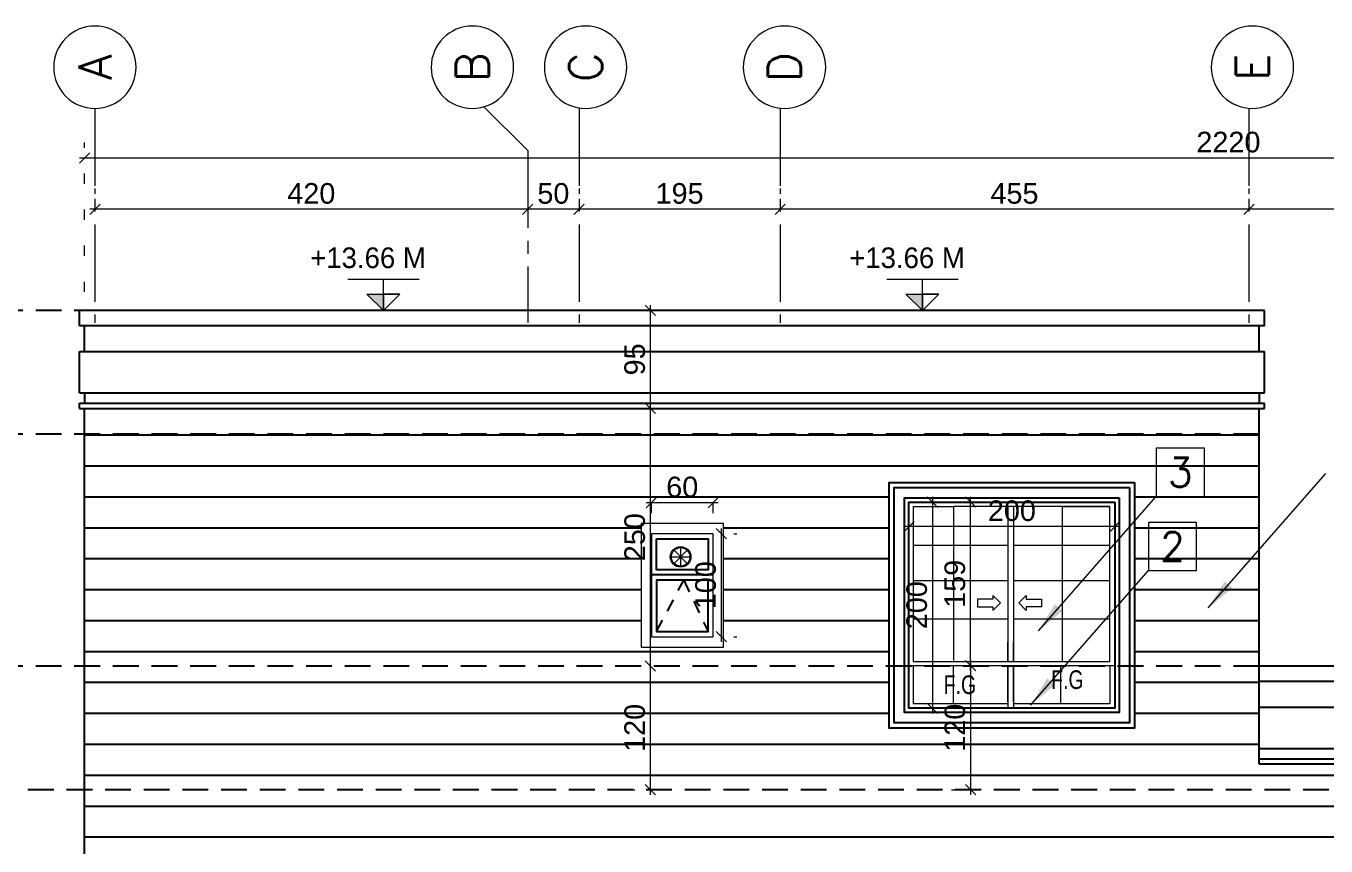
# Model space of a CAD drawing. Header units: millimetres. Extents: x -11627 to -10952, y 10244 to 10588.
# Drawn here: x -11038.59 to -11025.97, y 10402.37 to 10410.33 of the extents above; entities that cross this region are included whole.
import ezdxf
from ezdxf.enums import TextEntityAlignment as Align

# ---------------------------------------------------------------- set-up
doc = ezdxf.new("R2010")
doc.units = ezdxf.units.MM
doc.header["$PDMODE"] = 35
for name, pattern in [('DOT', [0.25, 0, -0.25]), ('GROUND FLOOR XREF - option 3$0$FATHER FR$0$CENTER2', [1.125, 0.75, -0.125, 0.125, -0.125]), ('HIDDEN', [0.375, 0.25, -0.125]), ('HIDDEN2', [0.1875, 0.125, -0.0625])]:
    doc.linetypes.add(name, pattern=pattern)
doc.layers.get('0').update_dxf_attribs({"lineweight": 5})
doc.layers.get('DEFPOINTS').update_dxf_attribs({"lineweight": 5})
for name, color, linetype in [('A-ARROW', 1, 'Continuous'), ('A-ELEV 01', 7, 'Continuous'), ('A-ELEV FAR', 8, 'Continuous'), ('A-ELEV MOULDING', 15, 'Continuous'), ('A-ELEV WINDOW', 150, 'Continuous'), ('A-REFLECT UP', 8, 'HIDDEN'), ('glass', 128, 'Continuous'), ('INSERT TEXT', 1, 'Continuous')]:
    doc.layers.add(name, color=color, linetype=linetype)
for name, color, linetype, lineweight in [('A-AXIS LINE', 8, 'GROUND FLOOR XREF - option 3$0$FATHER FR$0$CENTER2', 0), ('A-AXIS TEXT', 54, 'Continuous', 9), ('A-GEN DIMS INTERNAL', 86, 'Continuous', 5), ('A-LEVEL TAG', 23, 'Continuous', 9), ('A-TEXT', 3, 'Continuous', 13), ('elev.', 42, 'Continuous', 5), ('Notes', 32, 'Continuous', 5)]:
    doc.layers.add(name, color=color, linetype=linetype, lineweight=lineweight)
doc.styles.add('Axis-Circle', font='ROMANS.shx', dxfattribs={"height": 0.4})
doc.styles.add('EUROROMAN', font='eur_____.pfb', dxfattribs={"width": 0.8, "height": 0.2})
doc.styles.add('Finish-Square', font='ROMANS.shx', dxfattribs={"height": 0.2})
doc.styles.add('GROUND FLOOR XREF - option 3$0$STYLE1', font='arial.ttf', dxfattribs={"height": 0.2})
doc.styles.add('SIMPLEX', font='romans.shx', dxfattribs={"width": 0.75})
doc.dimstyles.new('D100', dxfattribs={"dimtxt": 0.2, "dimasz": 0.1, "dimexe": 0.18, "dimexo": 0.0625, "dimgap": 0.1, "dimtad": 1, "dimzin": 0, "dimdsep": 46, "dimtxsty": 'SIMPLEX', "dimblk": 'DOT1', "dimcen": 0.1, "dimse1": 1, "dimse2": 1, "dimclrd": 256, "dimclre": 256, "dimclrt": 256, "dimadec": 0, "dimazin": 0, "dimtfac": 5, "dimtix": 1, "dimtmove": 2, "dimatfit": 3, "dimfxl": 1, "dimtolj": 1, "dimtzin": 0, "dimlwd": -1, "dimlwe": -1, "dimarcsym": 0})
doc.dimstyles.new('DIM 100', dxfattribs={"dimtxt": 0.2, "dimasz": 0.1, "dimexe": 0.15, "dimexo": 0.2, "dimgap": 0.05, "dimtad": 1, "dimdec": 0, "dimlfac": 100, "dimzin": 1, "dimdsep": 46, "dimtxsty": 'GROUND FLOOR XREF - option 3$0$STYLE1', "dimblk": 'OBLIQUE', "dimcen": 0.02, "dimdle": 0.05, "dimclrd": 256, "dimclre": 6, "dimclrt": 3, "dimadec": 1, "dimazin": 0, "dimtfac": 0.9, "dimtdec": 0, "dimtix": 1, "dimtofl": 0, "dimtmove": 2, "dimatfit": 3, "dimldrblk": 'ARCHTICK', "dimfxl": 1, "dimtolj": 1, "dimtzin": 12, "dimlwd": -1, "dimlwe": -1, "dimarcsym": 0})

# ---------------------------------------------------------------- blocks, each defined once
blk = doc.blocks.new('_Oblique')
at = {"color": 0, "linetype": 'ByBlock', "lineweight": -2}
blk.add_line((-0.5, -0.5), (0.5, 0.5), dxfattribs=at)
blk = doc.blocks.new('*D187')
at = {"layer": 'A-GEN DIMS INTERNAL', "transparency": 16777216}
blk.add_line((-11032.529, 10402.87), (-11032.529, 10404.17), dxfattribs=at)
at = {"layer": 'A-GEN DIMS INTERNAL', "color": 6, "linetype": 'DOT', "transparency": 16777216}
for p, q in [((-11032.329, 10404.12), (-11032.379, 10404.12)), ((-11032.729, 10402.92), (-11032.679, 10402.92))]:
    blk.add_line(p, q, dxfattribs=at)
at = {"layer": 'DEFPOINTS', "color": 0, "transparency": 16777216}
for p in [(-11032.529, 10404.12, 5.562), (-11032.529, 10404.12), (-11032.529, 10402.92, -5.562)]:
    blk.add_point(p, dxfattribs=at)
at = {"layer": 'A-GEN DIMS INTERNAL', "transparency": 16777216, "xscale": 0.1, "yscale": 0.1, "zscale": 0.1}
for p, rotation in [((-11032.529, 10404.12), 90), ((-11032.529, 10402.92), 270)]:
    blk.add_blockref('_Oblique', p, dxfattribs=dict(at, rotation=rotation))
at = {"layer": 'A-GEN DIMS INTERNAL', "color": 3, "transparency": 16777216, "insert": (-11032.681, 10403.52), "char_height": 0.2, "attachment_point": 5, "rotation": 90, "style": 'GROUND FLOOR XREF - option 3$0$STYLE1'}
blk.add_mtext('\\A1;120', dxfattribs=at)
blk = doc.blocks.new('_ArchTick')
at = {"color": 0, "linetype": 'ByBlock', "const_width": 0.15}
blk.add_lwpolyline([(-0.5, -0.5), (0.5, 0.5)], dxfattribs=at)
blk = doc.blocks.new('*D188')
at = {"layer": 'A-GEN DIMS INTERNAL', "color": 6, "linetype": 'DOT', "transparency": 16777216}
for p, q in [((-11032.729, 10406.62), (-11032.679, 10406.62)), ((-11032.729, 10404.12), (-11032.679, 10404.12))]:
    blk.add_line(p, q, dxfattribs=at)
at = {"layer": 'A-GEN DIMS INTERNAL', "transparency": 16777216}
blk.add_line((-11032.529, 10404.07), (-11032.529, 10406.67), dxfattribs=at)
at = {"layer": 'DEFPOINTS', "color": 0, "transparency": 16777216}
for p in [(-11032.529, 10406.62, 5.561), (-11032.529, 10406.62), (-11032.529, 10404.12, 5.562)]:
    blk.add_point(p, dxfattribs=at)
at = {"layer": 'A-GEN DIMS INTERNAL', "transparency": 16777216, "xscale": 0.1, "yscale": 0.1, "zscale": 0.1}
for p, rotation in [((-11032.529, 10406.62), 90), ((-11032.529, 10404.12), 270)]:
    blk.add_blockref('_Oblique', p, dxfattribs=dict(at, rotation=rotation))
at = {"layer": 'A-GEN DIMS INTERNAL', "color": 3, "transparency": 16777216, "insert": (-11032.681, 10405.37), "char_height": 0.2, "attachment_point": 5, "rotation": 90, "style": 'GROUND FLOOR XREF - option 3$0$STYLE1'}
blk.add_mtext('\\A1;250', dxfattribs=at)
blk = doc.blocks.new('*D189')
at = {"layer": 'A-GEN DIMS INTERNAL', "color": 6, "linetype": 'DOT', "transparency": 16777216}
for p, q in [((-11032.729, 10407.57), (-11032.679, 10407.57)), ((-11032.729, 10406.62), (-11032.679, 10406.62))]:
    blk.add_line(p, q, dxfattribs=at)
at = {"layer": 'A-GEN DIMS INTERNAL', "transparency": 16777216}
blk.add_line((-11032.529, 10406.57), (-11032.529, 10407.62), dxfattribs=at)
at = {"layer": 'DEFPOINTS', "color": 0, "transparency": 16777216}
for p in [(-11032.529, 10407.57, 5.562), (-11032.529, 10407.57), (-11032.529, 10406.62)]:
    blk.add_point(p, dxfattribs=at)
at = {"layer": 'A-GEN DIMS INTERNAL', "transparency": 16777216, "xscale": 0.1, "yscale": 0.1, "zscale": 0.1}
for p, rotation in [((-11032.529, 10407.57), 90), ((-11032.529, 10406.62), 270)]:
    blk.add_blockref('_Oblique', p, dxfattribs=dict(at, rotation=rotation))
at = {"layer": 'A-GEN DIMS INTERNAL', "color": 3, "transparency": 16777216, "insert": (-11032.681, 10407.095), "char_height": 0.2, "attachment_point": 5, "rotation": 90, "style": 'GROUND FLOOR XREF - option 3$0$STYLE1'}
blk.add_mtext('\\A1;95', dxfattribs=at)
blk = doc.blocks.new('LVL')
for p, q in [((-0.627, 0.301), (0.066, 0.301)), ((-0.28, 0), (-0.28, 0.301)), ((-0.121, 0.159), (-0.44, 0.159)), ((-0.28, 0), (-0.44, 0.159)), ((-0.28, 0), (-0.121, 0.159))]:
    blk.add_line(p, q)
blk.add_lwpolyline([(-0.44, 0.159), (-0.28, 0.159), (-0.28, 0), (-0.44, 0.159)])
blk.add_solid([(-0.121, 0.159), (-0.28, 0.159), (-0.28, 0)])
blk = doc.blocks.new('*D219')
at = {"layer": 'A-GEN DIMS INTERNAL', "color": 6, "linetype": 'DOT', "transparency": 16777216}
for p, q in [((-11032.52, 10405.604), (-11032.52, 10405.854)), ((-11031.92, 10405.604), (-11031.92, 10405.854))]:
    blk.add_line(p, q, dxfattribs=at)
at = {"layer": 'A-GEN DIMS INTERNAL', "transparency": 16777216}
blk.add_line((-11031.87, 10405.704), (-11032.57, 10405.704), dxfattribs=at)
at = {"layer": 'DEFPOINTS', "color": 0, "transparency": 16777216}
for p in [(-11032.52, 10405.704), (-11032.52, 10405.404, 0), (-11031.92, 10405.404, 0)]:
    blk.add_point(p, dxfattribs=at)
at = {"layer": 'A-GEN DIMS INTERNAL', "transparency": 16777216, "xscale": 0.1, "yscale": 0.1, "zscale": 0.1, "rotation": 180}
blk.add_blockref('_Oblique', (-11032.52, 10405.704), dxfattribs=at)
at = {"layer": 'A-GEN DIMS INTERNAL', "transparency": 16777216, "xscale": 0.1, "yscale": 0.1, "zscale": 0.1}
blk.add_blockref('_Oblique', (-11031.92, 10405.704), dxfattribs=at)
at = {"layer": 'A-GEN DIMS INTERNAL', "color": 3, "transparency": 16777216, "insert": (-11032.22, 10405.856), "char_height": 0.2, "attachment_point": 5, "style": 'GROUND FLOOR XREF - option 3$0$STYLE1'}
blk.add_mtext('\\A1;60', dxfattribs=at)
blk = doc.blocks.new('*D220')
at = {"layer": 'A-GEN DIMS INTERNAL', "transparency": 16777216}
blk.add_line((-11031.841, 10405.454), (-11031.841, 10404.354), dxfattribs=at)
at = {"layer": 'A-GEN DIMS INTERNAL', "color": 6, "linetype": 'DOT', "transparency": 16777216}
for p, q in [((-11031.72, 10405.404), (-11031.691, 10405.404)), ((-11031.72, 10404.404), (-11031.691, 10404.404))]:
    blk.add_line(p, q, dxfattribs=at)
at = {"layer": 'DEFPOINTS', "color": 0, "transparency": 16777216}
for p in [(-11031.92, 10405.404), (-11031.92, 10404.404), (-11031.841, 10404.404)]:
    blk.add_point(p, dxfattribs=at)
at = {"layer": 'A-GEN DIMS INTERNAL', "transparency": 16777216, "xscale": 0.1, "yscale": 0.1, "zscale": 0.1}
for p, rotation in [((-11031.841, 10405.404), 90), ((-11031.841, 10404.404), 270)]:
    blk.add_blockref('_Oblique', p, dxfattribs=dict(at, rotation=rotation))
at = {"layer": 'A-GEN DIMS INTERNAL', "color": 3, "transparency": 16777216, "insert": (-11031.993, 10404.904), "char_height": 0.2, "attachment_point": 5, "rotation": 90, "style": 'GROUND FLOOR XREF - option 3$0$STYLE1'}
blk.add_mtext('\\A1;100', dxfattribs=at)
blk = doc.blocks.new('Axis-Circle')
at = {"color": 0}
blk.add_circle((0, 0), 0.4, dxfattribs=at)
at = {"color": 4, "style": 'Axis-Circle'}
blk.add_attdef('NO', text='', height=0.32, dxfattribs=at).set_placement((0, 0), align=Align.MIDDLE_CENTER)
blk = doc.blocks.new('*D221')
at = {"layer": 'A-GEN DIMS INTERNAL', "color": 6, "linetype": 'DOT', "transparency": 16777216}
for p, q in [((-11038.02, 10407.749), (-11038.02, 10409.2)), ((-11015.82, 10407.749), (-11015.82, 10409.2))]:
    blk.add_line(p, q, dxfattribs=at)
at = {"layer": 'A-GEN DIMS INTERNAL', "transparency": 16777216}
blk.add_line((-11038.07, 10409.05), (-11015.77, 10409.05), dxfattribs=at)
at = {"layer": 'DEFPOINTS', "color": 0, "transparency": 16777216}
for p in [(-11015.82, 10409.05), (-11038.02, 10407.549), (-11015.82, 10407.549)]:
    blk.add_point(p, dxfattribs=at)
at = {"layer": 'A-GEN DIMS INTERNAL', "transparency": 16777216, "xscale": 0.1, "yscale": 0.1, "zscale": 0.1, "rotation": 180}
blk.add_blockref('_Oblique', (-11038.02, 10409.05), dxfattribs=at)
at = {"layer": 'A-GEN DIMS INTERNAL', "transparency": 16777216, "xscale": 0.1, "yscale": 0.1, "zscale": 0.1}
blk.add_blockref('_Oblique', (-11015.82, 10409.05), dxfattribs=at)
at = {"layer": 'A-GEN DIMS INTERNAL', "color": 3, "transparency": 16777216, "insert": (-11026.92, 10409.202), "char_height": 0.2, "attachment_point": 5, "style": 'GROUND FLOOR XREF - option 3$0$STYLE1'}
blk.add_mtext('\\A1;2220', dxfattribs=at)
blk = doc.blocks.new('*D224')
at = {"layer": 'A-GEN DIMS INTERNAL', "color": 6, "linetype": 'DOT', "transparency": 16777216}
for p, q in [((-11026.721, 10408.752), (-11026.721, 10408.702)), ((-11022.521, 10408.752), (-11022.521, 10408.702))]:
    blk.add_line(p, q, dxfattribs=at)
at = {"layer": 'A-GEN DIMS INTERNAL', "transparency": 16777216}
blk.add_line((-11022.471, 10408.552), (-11026.771, 10408.552), dxfattribs=at)
at = {"layer": 'DEFPOINTS', "color": 0, "transparency": 16777216}
for p in [(-11026.721, 10408.552), (-11026.721, 10408.552), (-11022.521, 10408.552)]:
    blk.add_point(p, dxfattribs=at)
at = {"layer": 'A-GEN DIMS INTERNAL', "transparency": 16777216, "xscale": 0.1, "yscale": 0.1, "zscale": 0.1, "rotation": 180}
blk.add_blockref('_Oblique', (-11026.721, 10408.552), dxfattribs=at)
at = {"layer": 'A-GEN DIMS INTERNAL', "transparency": 16777216, "xscale": 0.1, "yscale": 0.1, "zscale": 0.1}
blk.add_blockref('_Oblique', (-11022.521, 10408.552), dxfattribs=at)
at = {"layer": 'A-GEN DIMS INTERNAL', "color": 3, "transparency": 16777216, "insert": (-11024.621, 10408.704), "char_height": 0.2, "attachment_point": 5, "style": 'GROUND FLOOR XREF - option 3$0$STYLE1'}
blk.add_mtext('\\A1;420', dxfattribs=at)
blk = doc.blocks.new('*D225')
at = {"layer": 'A-GEN DIMS INTERNAL', "color": 6, "linetype": 'DOT', "transparency": 16777216}
for p, q in [((-11031.27, 10408.752), (-11031.27, 10408.702)), ((-11026.721, 10408.752), (-11026.721, 10408.702))]:
    blk.add_line(p, q, dxfattribs=at)
at = {"layer": 'A-GEN DIMS INTERNAL', "transparency": 16777216}
blk.add_line((-11026.671, 10408.552), (-11031.32, 10408.552), dxfattribs=at)
at = {"layer": 'DEFPOINTS', "color": 0, "transparency": 16777216}
for p in [(-11031.27, 10408.552), (-11031.27, 10408.552), (-11026.721, 10408.552)]:
    blk.add_point(p, dxfattribs=at)
at = {"layer": 'A-GEN DIMS INTERNAL', "transparency": 16777216, "xscale": 0.1, "yscale": 0.1, "zscale": 0.1, "rotation": 180}
blk.add_blockref('_Oblique', (-11031.27, 10408.552), dxfattribs=at)
at = {"layer": 'A-GEN DIMS INTERNAL', "transparency": 16777216, "xscale": 0.1, "yscale": 0.1, "zscale": 0.1}
blk.add_blockref('_Oblique', (-11026.721, 10408.552), dxfattribs=at)
at = {"layer": 'A-GEN DIMS INTERNAL', "color": 3, "transparency": 16777216, "insert": (-11028.996, 10408.704), "char_height": 0.2, "attachment_point": 5, "style": 'GROUND FLOOR XREF - option 3$0$STYLE1'}
blk.add_mtext('\\A1;455', dxfattribs=at)
blk = doc.blocks.new('*D226')
at = {"layer": 'A-GEN DIMS INTERNAL', "color": 6, "linetype": 'DOT', "transparency": 16777216}
for p, q in [((-11033.221, 10408.752), (-11033.221, 10408.702)), ((-11031.27, 10408.752), (-11031.27, 10408.702))]:
    blk.add_line(p, q, dxfattribs=at)
at = {"layer": 'A-GEN DIMS INTERNAL', "transparency": 16777216}
blk.add_line((-11031.22, 10408.552), (-11033.271, 10408.552), dxfattribs=at)
at = {"layer": 'DEFPOINTS', "color": 0, "transparency": 16777216}
for p in [(-11033.221, 10408.552), (-11033.221, 10408.552), (-11031.27, 10408.552)]:
    blk.add_point(p, dxfattribs=at)
at = {"layer": 'A-GEN DIMS INTERNAL', "transparency": 16777216, "xscale": 0.1, "yscale": 0.1, "zscale": 0.1, "rotation": 180}
blk.add_blockref('_Oblique', (-11033.221, 10408.552), dxfattribs=at)
at = {"layer": 'A-GEN DIMS INTERNAL', "transparency": 16777216, "xscale": 0.1, "yscale": 0.1, "zscale": 0.1}
blk.add_blockref('_Oblique', (-11031.27, 10408.552), dxfattribs=at)
at = {"layer": 'A-GEN DIMS INTERNAL', "color": 3, "transparency": 16777216, "insert": (-11032.246, 10408.704), "char_height": 0.2, "attachment_point": 5, "style": 'GROUND FLOOR XREF - option 3$0$STYLE1'}
blk.add_mtext('\\A1;195', dxfattribs=at)
blk = doc.blocks.new('*D227')
at = {"layer": 'A-GEN DIMS INTERNAL', "color": 6, "linetype": 'DOT', "transparency": 16777216}
for p, q in [((-11033.72, 10408.752), (-11033.72, 10408.702)), ((-11033.221, 10408.752), (-11033.221, 10408.702))]:
    blk.add_line(p, q, dxfattribs=at)
at = {"layer": 'A-GEN DIMS INTERNAL', "transparency": 16777216}
blk.add_line((-11033.171, 10408.552), (-11033.77, 10408.552), dxfattribs=at)
at = {"layer": 'DEFPOINTS', "color": 0, "transparency": 16777216}
for p in [(-11033.72, 10408.552), (-11033.72, 10408.552), (-11033.221, 10408.552)]:
    blk.add_point(p, dxfattribs=at)
at = {"layer": 'A-GEN DIMS INTERNAL', "transparency": 16777216, "xscale": 0.1, "yscale": 0.1, "zscale": 0.1, "rotation": 180}
blk.add_blockref('_Oblique', (-11033.72, 10408.552), dxfattribs=at)
at = {"layer": 'A-GEN DIMS INTERNAL', "transparency": 16777216, "xscale": 0.1, "yscale": 0.1, "zscale": 0.1}
blk.add_blockref('_Oblique', (-11033.221, 10408.552), dxfattribs=at)
at = {"layer": 'A-GEN DIMS INTERNAL', "color": 3, "transparency": 16777216, "insert": (-11033.471, 10408.704), "char_height": 0.2, "attachment_point": 5, "style": 'GROUND FLOOR XREF - option 3$0$STYLE1'}
blk.add_mtext('\\A1;50', dxfattribs=at)
blk = doc.blocks.new('*D228')
at = {"layer": 'A-GEN DIMS INTERNAL', "color": 6, "linetype": 'DOT', "transparency": 16777216}
for p, q in [((-11037.92, 10408.752), (-11037.92, 10408.702)), ((-11033.72, 10408.752), (-11033.72, 10408.702))]:
    blk.add_line(p, q, dxfattribs=at)
at = {"layer": 'A-GEN DIMS INTERNAL', "transparency": 16777216}
blk.add_line((-11033.67, 10408.552), (-11037.97, 10408.552), dxfattribs=at)
at = {"layer": 'DEFPOINTS', "color": 0, "transparency": 16777216}
for p in [(-11037.92, 10408.552), (-11037.92, 10408.552), (-11033.72, 10408.552)]:
    blk.add_point(p, dxfattribs=at)
at = {"layer": 'A-GEN DIMS INTERNAL', "transparency": 16777216, "xscale": 0.1, "yscale": 0.1, "zscale": 0.1, "rotation": 180}
blk.add_blockref('_Oblique', (-11037.92, 10408.552), dxfattribs=at)
at = {"layer": 'A-GEN DIMS INTERNAL', "transparency": 16777216, "xscale": 0.1, "yscale": 0.1, "zscale": 0.1}
blk.add_blockref('_Oblique', (-11033.72, 10408.552), dxfattribs=at)
at = {"layer": 'A-GEN DIMS INTERNAL', "color": 3, "transparency": 16777216, "insert": (-11035.82, 10408.704), "char_height": 0.2, "attachment_point": 5, "style": 'GROUND FLOOR XREF - option 3$0$STYLE1'}
blk.add_mtext('\\A1;420', dxfattribs=at)
blk = doc.blocks.new('*D394')
at = {"layer": 'A-GEN DIMS INTERNAL', "color": 6, "linetype": 'DOT', "transparency": 16777216}
for p, q in [((-11029.82, 10405.711), (-11029.642, 10405.711)), ((-11029.82, 10403.71), (-11029.642, 10403.71))]:
    blk.add_line(p, q, dxfattribs=at)
at = {"layer": 'A-GEN DIMS INTERNAL', "transparency": 16777216}
blk.add_line((-11029.792, 10405.761), (-11029.792, 10403.66), dxfattribs=at)
at = {"layer": 'DEFPOINTS', "color": 0, "transparency": 16777216}
for p in [(-11030.02, 10405.711, 5.556), (-11030.02, 10403.71, 5.556), (-11029.792, 10403.71)]:
    blk.add_point(p, dxfattribs=at)
at = {"layer": 'A-GEN DIMS INTERNAL', "transparency": 16777216, "xscale": 0.1, "yscale": 0.1, "zscale": 0.1}
for p, rotation in [((-11029.792, 10405.711), 90), ((-11029.792, 10403.71), 270)]:
    blk.add_blockref('_Oblique', p, dxfattribs=dict(at, rotation=rotation))
at = {"layer": 'A-GEN DIMS INTERNAL', "color": 3, "transparency": 16777216, "insert": (-11029.944, 10404.71), "char_height": 0.2, "attachment_point": 5, "rotation": 90, "style": 'GROUND FLOOR XREF - option 3$0$STYLE1'}
blk.add_mtext('\\A1;200', dxfattribs=at)
blk = doc.blocks.new('*D395')
at = {"layer": 'A-GEN DIMS INTERNAL', "transparency": 16777216}
blk.add_line((-11029.422, 10404.175), (-11029.422, 10402.87), dxfattribs=at)
at = {"layer": 'A-GEN DIMS INTERNAL', "color": 6, "linetype": 'DOT', "transparency": 16777216}
for p, q in [((-11029.603, 10404.125), (-11029.572, 10404.125)), ((-11029.606, 10402.92), (-11029.572, 10402.92))]:
    blk.add_line(p, q, dxfattribs=at)
at = {"layer": 'DEFPOINTS', "color": 0, "transparency": 16777216}
for p in [(-11029.403, 10404.125, 5.556), (-11029.422, 10402.92), (-11029.406, 10402.92, -0.006)]:
    blk.add_point(p, dxfattribs=at)
at = {"layer": 'A-GEN DIMS INTERNAL', "transparency": 16777216, "xscale": 0.1, "yscale": 0.1, "zscale": 0.1}
for p, rotation in [((-11029.422, 10404.125), 90), ((-11029.422, 10402.92), 270)]:
    blk.add_blockref('_Oblique', p, dxfattribs=dict(at, rotation=rotation))
at = {"layer": 'A-GEN DIMS INTERNAL', "color": 3, "transparency": 16777216, "insert": (-11029.574, 10403.522), "char_height": 0.2, "attachment_point": 5, "rotation": 90, "style": 'GROUND FLOOR XREF - option 3$0$STYLE1'}
blk.add_mtext('\\A1;120', dxfattribs=at)
blk = doc.blocks.new('*D396')
at = {"layer": 'A-GEN DIMS INTERNAL', "transparency": 16777216}
blk.add_line((-11027.972, 10405.473), (-11030.07, 10405.473), dxfattribs=at)
at = {"layer": 'A-GEN DIMS INTERNAL', "color": 6, "linetype": 'DOT', "transparency": 16777216}
for p, q in [((-11030.02, 10405.511), (-11030.02, 10405.323)), ((-11028.022, 10405.511), (-11028.022, 10405.323))]:
    blk.add_line(p, q, dxfattribs=at)
at = {"layer": 'DEFPOINTS', "color": 0, "transparency": 16777216}
for p in [(-11030.02, 10405.711), (-11028.022, 10405.711), (-11030.02, 10405.473)]:
    blk.add_point(p, dxfattribs=at)
at = {"layer": 'A-GEN DIMS INTERNAL', "transparency": 16777216, "xscale": 0.1, "yscale": 0.1, "zscale": 0.1, "rotation": 180}
blk.add_blockref('_Oblique', (-11030.02, 10405.473), dxfattribs=at)
at = {"layer": 'A-GEN DIMS INTERNAL', "transparency": 16777216, "xscale": 0.1, "yscale": 0.1, "zscale": 0.1}
blk.add_blockref('_Oblique', (-11028.022, 10405.473), dxfattribs=at)
at = {"layer": 'A-GEN DIMS INTERNAL', "color": 3, "transparency": 16777216, "insert": (-11029.021, 10405.626), "char_height": 0.2, "attachment_point": 5, "style": 'GROUND FLOOR XREF - option 3$0$STYLE1'}
blk.add_mtext('\\A1;200', dxfattribs=at)
blk = doc.blocks.new('*D397')
at = {"layer": 'A-GEN DIMS INTERNAL', "color": 6, "linetype": 'DOT', "transparency": 16777216}
for p, q in [((-11029.622, 10405.711), (-11029.572, 10405.711)), ((-11029.622, 10404.125), (-11029.572, 10404.125))]:
    blk.add_line(p, q, dxfattribs=at)
at = {"layer": 'A-GEN DIMS INTERNAL', "transparency": 16777216}
blk.add_line((-11029.422, 10404.075), (-11029.422, 10405.761), dxfattribs=at)
at = {"layer": 'DEFPOINTS', "color": 0, "transparency": 16777216}
for p in [(-11029.422, 10405.711), (-11029.422, 10405.711), (-11029.422, 10404.125, -5.556)]:
    blk.add_point(p, dxfattribs=at)
at = {"layer": 'A-GEN DIMS INTERNAL', "transparency": 16777216, "xscale": 0.1, "yscale": 0.1, "zscale": 0.1}
for p, rotation in [((-11029.422, 10405.711), 90), ((-11029.422, 10404.125), 270)]:
    blk.add_blockref('_Oblique', p, dxfattribs=dict(at, rotation=rotation))
at = {"layer": 'A-GEN DIMS INTERNAL', "color": 3, "transparency": 16777216, "insert": (-11029.574, 10404.918), "char_height": 0.2, "attachment_point": 5, "rotation": 90, "style": 'GROUND FLOOR XREF - option 3$0$STYLE1'}
blk.add_mtext('\\A1;159', dxfattribs=at)
blk = doc.blocks.new('Finish-Square')
at = {"color": 0}
blk.add_lwpolyline([(-0.15, -0.15), (0.15, -0.15), (0.15, 0.15), (-0.15, 0.15)], close=True, dxfattribs=at)
at = {"color": 0, "style": 'Finish-Square'}
blk.add_attdef('1', text='', height=0.18, dxfattribs=at).set_placement((0, 0), align=Align.MIDDLE_CENTER)
blk = doc.blocks.new('DOT1')
at = {"color": 0}
for p, q in [((0, -2), (0, 2)), ((-2, 0), (2, 0))]:
    blk.add_line(p, q, dxfattribs=at)
blk.add_circle((0, 0), 0.54, dxfattribs=at)
blk = doc.blocks.new('5')
at = {"layer": 'INSERT TEXT', "color": 9}
for p, q in [((-11026.62, 10406.359, 5.547), (-11038.02, 10406.359, 5.547)), ((-11026.62, 10406.059, 5.547), (-11038.02, 10406.059, 5.547)), ((-11030.212, 10405.759, 5.547), (-11038.02, 10405.759, 5.547)), ((-11026.62, 10405.759, 5.547), (-11027.83, 10405.759, 5.547)), ((-11032.62, 10405.459, 5.547), (-11038.02, 10405.459, 5.547)), ((-11030.212, 10405.459, 5.547), (-11031.82, 10405.459, 5.547)), ((-11026.62, 10405.459, 5.547), (-11027.83, 10405.459, 5.547)), ((-11032.62, 10405.159, 5.547), (-11038.02, 10405.159, 5.547)), ((-11030.212, 10405.159, 5.547), (-11031.82, 10405.159, 5.547)), ((-11026.62, 10405.159, 5.547), (-11027.83, 10405.159, 5.547)), ((-11032.62, 10404.859, 5.547), (-11038.02, 10404.859, 5.547)), ((-11030.212, 10404.859, 5.547), (-11031.82, 10404.859, 5.547)), ((-11026.62, 10404.859, 5.547), (-11027.83, 10404.859, 5.547)), ((-11032.62, 10404.559, 5.547), (-11038.02, 10404.559, 5.547)), ((-11030.212, 10404.559, 5.547), (-11031.82, 10404.559, 5.547)), ((-11026.62, 10404.559, 5.547), (-11027.83, 10404.559, 5.547)), ((-11030.212, 10404.259, 5.547), (-11038.02, 10404.259, 5.547)), ((-11026.62, 10404.259, 5.547), (-11027.83, 10404.259, 5.547)), ((-11030.212, 10403.959, 5.547), (-11038.02, 10403.959, 5.547)), ((-11026.62, 10403.959, 5.547), (-11027.83, 10403.959, 5.547)), ((-11030.212, 10403.659, 5.547), (-11038.02, 10403.659, 5.547)), ((-11026.62, 10403.659, 5.547), (-11027.83, 10403.659, 5.547)), ((-11026.62, 10403.359, 5.547), (-11038.02, 10403.359, 5.547)), ((-11015.82, 10403.059, 5.546), (-11038.02, 10403.059, 5.547)), ((-11015.82, 10402.759, 5.546), (-11038.02, 10402.759, 5.547)), ((-11015.82, 10402.459, 5.546), (-11038.02, 10402.459, 5.547))]:
    blk.add_line(p, q, dxfattribs=at)

msp = doc.modelspace()

# ---------------------------------------------------------------- linework, layer by layer
at = {"layer": 'A-ARROW', "lineweight": 15, "elevation": 5.543}
for points in [[(-11029.206, 10404.658), (-11029.131, 10404.732), (-11029.206, 10404.806), (-11029.206, 10404.769), (-11029.354, 10404.769), (-11029.354, 10404.695), (-11029.206, 10404.695)], [(-11028.881, 10404.658), (-11028.955, 10404.732), (-11028.881, 10404.806), (-11028.881, 10404.769), (-11028.733, 10404.769), (-11028.733, 10404.695), (-11028.881, 10404.695)]]:
    msp.add_lwpolyline(points, close=True, dxfattribs=at)
at = {"layer": 'A-AXIS LINE'}
for p, q in [((-11037.92, 10409.529, 5.549), (-11037.92, 10407.449, 5.549)), ((-11033.72, 10409.12, 5.549), (-11034.146, 10409.545, 5.549)), ((-11033.221, 10409.529, 5.549), (-11033.221, 10407.449, 5.549)), ((-11031.27, 10409.529, 5.549), (-11031.27, 10407.449, 5.549)), ((-11026.721, 10409.529, 5.549), (-11026.721, 10407.449, 5.549)), ((-11033.72, 10409.12, 5.549), (-11033.72, 10407.449, 5.549))]:
    msp.add_line(p, q, dxfattribs=at)
at = {"layer": 'A-ELEV 01'}
for p, q in [((-11026.57, 10407.57, 5.546), (-11038.07, 10407.57, 5.547)), ((-11038.07, 10407.42, 5.547), (-11038.07, 10407.57, 5.547)), ((-11026.57, 10407.42, 5.549), (-11026.57, 10407.57, 5.549)), ((-11026.57, 10407.42, 5.534), (-11038.07, 10407.42, 5.533)), ((-11038.02, 10407.17, 5.548), (-11038.02, 10407.42, 5.548)), ((-11026.62, 10407.17, 5.549), (-11026.62, 10407.42, 5.549)), ((-11038.07, 10407.17, 5.543), (-11026.57, 10407.17, 5.54)), ((-11038.07, 10406.77, 5.548), (-11038.07, 10407.17, 5.548)), ((-11026.57, 10406.77, 5.549), (-11026.57, 10407.17, 5.549)), ((-11038.07, 10406.77, 5.55), (-11026.57, 10406.77, 5.546)), ((-11038.02, 10406.77, 5.541), (-11038.02, 10406.67, 5.541)), ((-11026.62, 10406.77, 5.543), (-11026.62, 10406.67, 5.543)), ((-11038.07, 10406.67, 5.55), (-11026.57, 10406.67, 5.546)), ((-11038.07, 10406.62, 5.548), (-11038.07, 10406.67, 5.548)), ((-11038.07, 10406.62, 5.547), (-11026.57, 10406.62, 5.544)), ((-11038.02, 10404.12, 5.548), (-11038.02, 10406.62, 5.548)), ((-11026.62, 10403.17, 5.549), (-11026.62, 10406.62, 5.549)), ((-11026.57, 10406.62, 5.549), (-11026.57, 10406.67, 5.549)), ((-11038.02, 10394.659, 5.554), (-11038.02, 10404.12, 5.546)), ((-11015.77, 10404.12, 5.546), (-11026.62, 10404.12, 5.554)), ((-11015.77, 10403.97, 5.549), (-11026.62, 10403.97, 5.546)), ((-11026.62, 10403.72, 5.55), (-11015.77, 10403.72, 5.546)), ((-11026.62, 10403.32, 5.555), (-11015.77, 10403.32, 5.547)), ((-11026.62, 10403.22, 5.555), (-11015.77, 10403.22, 5.547)), ((-11026.62, 10403.17, 5.554), (-11015.77, 10403.17, 5.547))]:
    msp.add_line(p, q, dxfattribs=at)
at = {"layer": 'A-ELEV FAR', "color": 8, "linetype": 'HIDDEN2'}
for p, q in [((-11032.47, 10404.454, 5.548), (-11032.205, 10404.954, 5.549)), ((-11032.205, 10404.954, 5.549), (-11031.97, 10404.454, 5.548))]:
    msp.add_line(p, q, dxfattribs=at)
at = {"layer": 'A-ELEV MOULDING', "elevation": 5.549}
for points in [[(-11027.83, 10405.902), (-11027.83, 10403.519), (-11030.212, 10403.519), (-11030.212, 10405.902)], [(-11027.88, 10405.852), (-11027.88, 10403.569), (-11030.162, 10403.569), (-11030.162, 10405.852)], [(-11027.98, 10405.752), (-11027.98, 10403.669), (-11030.062, 10403.669), (-11030.062, 10405.752)], [(-11028.022, 10405.711), (-11028.022, 10403.71), (-11030.02, 10403.71), (-11030.02, 10405.711)]]:
    msp.add_lwpolyline(points, close=True, dxfattribs=at)
at = {"layer": 'A-ELEV WINDOW', "lineweight": 15}
for p, q in [((-11029.98, 10405.669, 5.549), (-11029.586, 10405.669, 5.549)), ((-11029.586, 10404.175, 5.549), (-11029.586, 10405.669, 5.549)), ((-11029.004, 10405.669, 5.549), (-11029.586, 10405.669, 5.549)), ((-11029.059, 10405.669, 5.549), (-11029.059, 10404.165, 5.549)), ((-11029.004, 10405.669, 5.549), (-11029.004, 10404.165, 5.549)), ((-11028.529, 10405.669, 5.549), (-11028.072, 10405.669, 5.549)), ((-11028.529, 10404.165, 5.549), (-11028.529, 10405.669, 5.549)), ((-11029.98, 10405.294, 5.549), (-11029.059, 10405.294, 5.549)), ((-11029.004, 10405.294, 5.549), (-11028.072, 10405.294, 5.549)), ((-11029.98, 10404.95, 5.549), (-11029.059, 10404.95, 5.549)), ((-11029.004, 10404.95, 5.549), (-11028.072, 10404.95, 5.549)), ((-11029.98, 10404.577, 5.549), (-11029.059, 10404.577, 5.549)), ((-11029.004, 10404.577, 5.549), (-11028.072, 10404.577, 5.549)), ((-11030.026, 10404.125, 5.549), (-11028.016, 10404.125, 5.549)), ((-11029.588, 10403.756, 5.549), (-11029.588, 10404.125, 5.549)), ((-11029.059, 10404.125, 5.549), (-11029.059, 10403.71, 5.549)), ((-11029.004, 10404.125, 5.549), (-11029.004, 10403.71, 5.549)), ((-11028.545, 10403.756, 5.549), (-11028.545, 10404.125, 5.549)), ((-11029.98, 10403.756, 5.549), (-11029.059, 10403.756, 5.549)), ((-11029.004, 10403.756, 5.549), (-11028.072, 10403.756, 5.549)), ((-11029.004, 10403.756, 5.549), (-11028.072, 10403.756, 5.549)), ((-11029.004, 10403.71, 5.549), (-11028.072, 10403.71, 5.549))]:
    msp.add_line(p, q, dxfattribs=at)
at = {"layer": 'A-ELEV WINDOW', "lineweight": 15, "elevation": 5.549}
for points in [[(-11029.98, 10405.669), (-11029.98, 10404.165), (-11028.072, 10404.165), (-11028.072, 10405.669), (-11029.004, 10405.669)], [(-11029.059, 10404.165), (-11029.059, 10404.351)], [(-11029.004, 10404.165), (-11029.004, 10404.35)], [(-11029.98, 10404.125), (-11029.98, 10403.756)], [(-11029.059, 10403.777), (-11029.059, 10404.125)], [(-11029.004, 10403.777), (-11029.004, 10404.125)], [(-11028.072, 10404.125), (-11028.072, 10403.756)]]:
    msp.add_lwpolyline(points, dxfattribs=at)
at = {"layer": 'A-REFLECT UP'}
for p, q in [((-11026.62, 10407.57, 5.547), (-11045.063, 10407.57, 5.547)), ((-11026.62, 10406.37, 5.547), (-11045.054, 10406.37, 5.547)), ((-11026.62, 10404.12, 5.547), (-11045.106, 10404.12, 5.547)), ((-11015.82, 10402.92, 5.547), (-11045.054, 10402.92, 5.547))]:
    msp.add_line(p, q, dxfattribs=at)
at = {"layer": 'elev.'}
for p, q in [((-11032.326, 10405.179, 5.548), (-11032.146, 10405.179, 5.548)), ((-11032.173, 10405.116, 5.548), (-11032.3, 10405.243, 5.548)), ((-11032.3, 10405.116, 5.548), (-11032.173, 10405.243, 5.548)), ((-11032.236, 10405.269, 5.548), (-11032.236, 10405.089, 5.548))]:
    msp.add_line(p, q, dxfattribs=at)
at = {"layer": 'elev.', "elevation": 5.549}
for points in [[(-11032.62, 10404.304), (-11031.82, 10404.304), (-11031.82, 10405.504), (-11032.62, 10405.504)], [(-11032.52, 10404.404), (-11031.92, 10404.404), (-11031.92, 10405.404), (-11032.52, 10405.404)]]:
    msp.add_lwpolyline(points, close=True, dxfattribs=at)
at = {"layer": 'elev.'}
for radius in [0.1, 0.09]:
    msp.add_circle((-11032.236, 10405.179, 5.548), radius, dxfattribs=at)
at = {"layer": 'glass'}
msp.add_line((-11031.92, 10405.004, 5.548), (-11032.52, 10405.004, 5.548), dxfattribs=at)
at = {"layer": 'glass', "elevation": 5.549}
for points in [[(-11032.47, 10405.354), (-11031.97, 10405.354), (-11031.97, 10405.054), (-11032.47, 10405.054)], [(-11032.47, 10404.454), (-11031.97, 10404.454), (-11031.97, 10404.954), (-11032.47, 10404.954)]]:
    msp.add_lwpolyline(points, close=True, dxfattribs=at)

# ---------------------------------------------------------------- block references
at = {"layer": 'A-AXIS TEXT'}
ref = msp.add_blockref('Axis-Circle', (-11037.92, 10409.929, 5.549), dxfattribs=dict(at, xscale=-1, rotation=90))
ref.add_attrib('NO', 'A', dxfattribs={"layer": '0', "color": 30, "height": 0.32, "rotation": 90, "style": 'Axis-Circle'}).set_placement((-11037.92, 10409.929, 5.549), align=Align.MIDDLE_CENTER)
ref = msp.add_blockref('Axis-Circle', (-11034.257, 10409.929, 5.549), dxfattribs=dict(at, xscale=-1, rotation=90))
ref.add_attrib('NO', 'B', dxfattribs={"layer": '0', "color": 30, "height": 0.32, "rotation": 90, "style": 'Axis-Circle'}).set_placement((-11034.257, 10409.929, 5.549), align=Align.MIDDLE_CENTER)
ref = msp.add_blockref('Axis-Circle', (-11033.158, 10409.929, 5.549), dxfattribs=dict(at, xscale=-1, rotation=90))
ref.add_attrib('NO', 'C', dxfattribs={"layer": '0', "color": 30, "height": 0.32, "rotation": 90, "style": 'Axis-Circle'}).set_placement((-11033.158, 10409.929, 5.549), align=Align.MIDDLE_CENTER)
ref = msp.add_blockref('Axis-Circle', (-11031.228, 10409.929, 5.549), dxfattribs=dict(at, xscale=-1, rotation=90))
ref.add_attrib('NO', 'D', dxfattribs={"layer": '0', "color": 30, "height": 0.32, "rotation": 90, "style": 'Axis-Circle'}).set_placement((-11031.228, 10409.929, 5.549), align=Align.MIDDLE_CENTER)
ref = msp.add_blockref('Axis-Circle', (-11026.687, 10409.929, 5.549), dxfattribs=dict(at, xscale=-1, rotation=90))
ref.add_attrib('NO', 'E', dxfattribs={"layer": '0', "color": 30, "height": 0.32, "rotation": 90, "style": 'Axis-Circle'}).set_placement((-11026.687, 10409.929, 5.549), align=Align.MIDDLE_CENTER)
at = {"layer": 'A-LEVEL TAG', "xscale": -1}
for p in [(-11035.401, 10407.57, 5.548), (-11030.17, 10407.57, 5.548)]:
    msp.add_blockref('LVL', p, dxfattribs=at)
at = {"layer": 'INSERT TEXT', "color": 242, "true_color": 0xcd2027}
msp.add_blockref('5', (0, 0), dxfattribs=at)
at = {"layer": 'Notes', "xscale": 1.559999999999999, "yscale": 1.559999999999999, "zscale": 1.559999999999999}
for p, values in [((-11027.387, 10406, 5.549), {'1': '3'}), ((-11027.462, 10405.28), {'1': '2'})]:
    msp.add_blockref('Finish-Square', p, dxfattribs=at).add_auto_attribs(values)

# ---------------------------------------------------------------- texts
at = {"layer": 'A-LEVEL TAG', "style": 'EUROROMAN'}
for p in [(-11035.831, 10407.981, 5.548), (-11030.6, 10407.981, 5.548)]:
    msp.add_text('+13.66 M', height=0.2, dxfattribs=at).set_placement(p)
at = {"layer": 'A-TEXT', "style": 'GROUND FLOOR XREF - option 3$0$STYLE1', "width": 0.75}
for p in [(-11029.683, 10403.849, 14.857), (-11028.64, 10403.898, 14.857)]:
    msp.add_text('F.G', height=0.1804, dxfattribs=at).set_placement(p)

# ---------------------------------------------------------------- dimensions: what is measured, and where the dimension line sits
at = {"layer": 'A-GEN DIMS INTERNAL'}
for base, p1, p2, angle, picture, middle in [((-11015.82, 10409.05, 5.549), (-11038.02, 10407.549, 5.549), (-11015.82, 10407.549, 5.549), 180, '*D221', (-11026.92, 10409.202, 5.549)), ((-11037.92, 10408.552, 5.549), (-11033.72, 10408.552, 5.549), (-11037.92, 10408.552, 5.549), 180, '*D228', (-11035.82, 10408.704, 5.549)), ((-11033.72, 10408.552, 5.549), (-11033.221, 10408.552, 5.549), (-11033.72, 10408.552, 5.549), 180, '*D227', (-11033.471, 10408.704, 5.549)), ((-11033.221, 10408.552, 5.549), (-11031.27, 10408.552, 5.549), (-11033.221, 10408.552, 5.549), 180, '*D226', (-11032.246, 10408.704, 5.549)), ((-11031.27, 10408.552, 5.549), (-11026.721, 10408.552, 5.549), (-11031.27, 10408.552, 5.549), 180, '*D225', (-11028.996, 10408.704, 5.549)), ((-11026.721, 10408.552, 5.549), (-11022.521, 10408.552, 5.549), (-11026.721, 10408.552, 5.549), 180, '*D224', (-11024.621, 10408.704, 5.549)), ((-11032.529, 10407.57, 11.109), (-11032.529, 10406.62, 11.109), (-11032.529, 10407.57, 16.671), 90, '*D189', (-11032.681, 10407.095, 11.109)), ((-11032.529, 10406.62, 11.109), (-11032.529, 10404.12, 16.671), (-11032.529, 10406.62, 16.67), 90, '*D188', (-11032.681, 10405.37, 11.109)), ((-11029.792, 10403.71, -0.006), (-11030.02, 10405.711, 5.549), (-11030.02, 10403.71, 5.549), 90, '*D394', (-11029.944, 10404.71, -0.006)), ((-11029.422, 10405.711, 5.549), (-11029.422, 10404.125, -0.006), (-11029.422, 10405.711, 5.549), 90, '*D397', (-11029.574, 10404.918, 5.549)), ((-11031.841, 10404.404, 5.549), (-11031.92, 10405.404, 5.549), (-11031.92, 10404.404, 5.549), 90, '*D220', (-11031.993, 10404.904, 5.549)), ((-11032.529, 10404.12, 11.109), (-11032.529, 10402.92, 5.547), (-11032.529, 10404.12, 16.671), 90, '*D187', (-11032.681, 10403.52, 11.109)), ((-11029.4217, 10402.9198, -0.0064), (-11029.4033, 10404.1247, 5.5491), (-11029.4057, 10402.9198, -0.0129), 90, '*D395', (-11029.5738, 10403.5222, -0.0064))]:
    dim = msp.add_linear_dim(base=base, p1=p1, p2=p2, angle=angle, dimstyle='DIM 100', dxfattribs=at)
    dim.commit()
    dim.dimension.update_dxf_attribs({"geometry": picture, "text_midpoint": middle})
for base, p1, p2, picture, middle in [((-11032.52, 10405.704, 5.549), (-11031.92, 10405.404, 5.548), (-11032.52, 10405.404, 5.548), '*D219', (-11032.22, 10405.856, 5.549)), ((-11030.02, 10405.473, 5.549), (-11028.022, 10405.711, 5.549), (-11030.02, 10405.711, 5.549), '*D396', (-11029.021, 10405.626, 5.549))]:
    dim = msp.add_linear_dim(base=base, p1=p1, p2=p2, dimstyle='DIM 100', dxfattribs=at)
    dim.commit()
    dim.dimension.update_dxf_attribs({"geometry": picture, "text_midpoint": middle})

# ---------------------------------------------------------------- leaders
at = {"layer": 'Notes'}
for points in [[(-11027.116, 10404.684, 5.548), (-11025.973, 10405.988, 5.548)], [(-11028.764, 10404.462, 5.549), (-11027.621, 10405.766, 5.549)], [(-11028.839, 10403.742), (-11027.696, 10405.046)]]:
    msp.add_leader(points, dimstyle='D100', override={"dimasz": 0.3, "dimfxl": 0, "dimfxlon": 1, "dimarcsym": 1}, dxfattribs=at)

doc.saveas('drawing.dxf')
